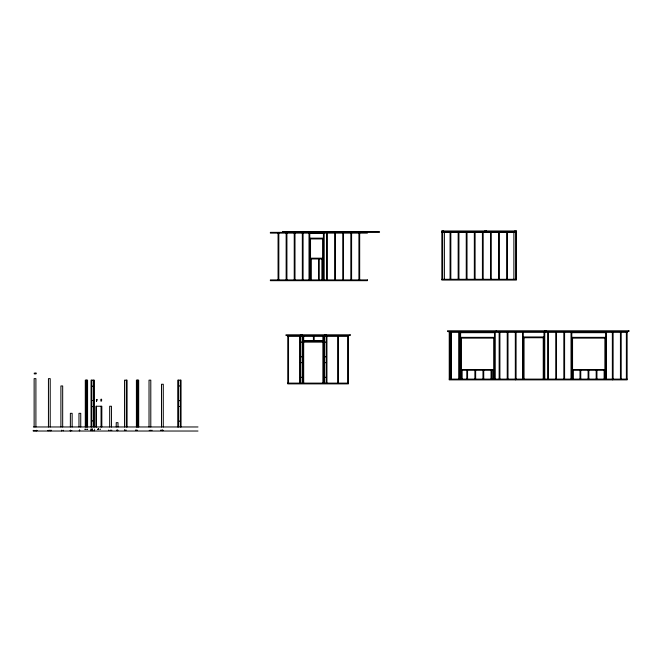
<?xml version="1.0" encoding="UTF-8"?>
<svg xmlns="http://www.w3.org/2000/svg" width="662" height="662" viewBox="0 0 662 662"><rect width="100%" height="100%" fill="white"/><g stroke="black" fill="none" stroke-linecap="round" stroke-linejoin="round"><path stroke-width="0.99" d="M49.129 430.283L48.98 430.739M91.637 429.175L92.283 429.125M516.401 230.972L514.639 231.725L514.639 230.972L516.401 231.725L441.86 231.725L443.631 230.972L443.631 231.725L441.86 230.972L441.86 280.051L516.401 280.051L516.401 230.972L441.86 230.972M86.59 429.208L87.012 429.406M441.86 232.486L516.401 232.486M309.775 233.487L323.412 233.487M309.775 238.163L323.412 238.163M309.775 238.924L323.412 238.924M310.528 258.188L322.659 258.188M310.528 258.95L322.659 258.95M441.86 279.298L516.401 279.298M449.241 332.307L627.129 332.307M460.611 332.68L494.473 332.68M571.794 332.68L605.656 332.68M287.763 336.313L348.411 336.313M523.278 336.975L543.999 336.975M460.611 337.355L494.473 337.355M571.794 337.355L605.656 337.355M523.278 337.736L543.999 337.736M460.611 338.117L494.473 338.117M571.794 338.117L605.656 338.117M302.923 340.607L323.644 340.607M302.923 341.369L323.644 341.369M300.399 342.122L302.17 342.122M302.923 342.122L323.644 342.122M324.405 342.122L326.176 342.122M300.399 356.81L302.17 356.81M324.405 356.81L326.176 356.81M300.399 362.627L302.17 362.627M324.405 362.627L326.176 362.627M461.373 369.512L493.72 369.512M572.556 369.512L604.894 369.512M461.373 370.273L493.72 370.273M572.556 370.273L604.894 370.273M300.399 377.315L302.17 377.315M324.405 377.315L326.176 377.315M449.241 379.111L627.129 379.111M287.763 383.124L348.411 383.124M178.517 385.963L180.287 385.963M91.836 386.219L93.599 386.219M137.158 386.219L137.919 386.219M91.836 400.527L93.599 400.527M137.158 400.527L137.919 400.527M178.517 400.651L180.287 400.651M178.517 406.46L180.287 406.46M91.836 406.592L93.599 406.592M137.158 406.592L137.919 406.592M91.836 420.9L93.599 420.9M137.158 420.9L137.919 420.9M178.517 421.148L180.287 421.148M33.365 426.965L197.988 426.965M87.574 429.059L87.641 429.564M90.777 429.042L90.644 429.489M91.869 429.059L91.927 429.489M92.283 429.059L92.283 429.489M98.497 429.05L98.564 429.555M98.853 429.05L98.919 429.555M100.326 429.05L100.326 429.555M85.613 429.199L85.837 429.564M94.649 429.489L94.649 429.166M84.959 429.564L84.959 429.059L85.381 429.431M126.037 429.903L126.037 430.416M110.347 430.06L110.289 430.565M111.696 430.06L111.762 430.565M116.926 430.565L116.992 430.06M117.869 430.06L117.935 430.565M91.828 430.192L91.894 430.705M92.374 430.192L92.374 430.705M116.926 430.126L117.083 430.705M117.48 430.192L117.538 430.705M135.702 430.093L135.702 430.54M135.975 430.093L136.033 430.598M150.307 430.134L150.373 430.639M151.896 430.134L151.896 430.639M162.281 430.209L162.339 430.714M33.249 430.325L33.282 430.83M63.502 430.267L63.502 430.772M70.66 430.283L70.66 430.788M79.332 430.308L79.399 430.681M94.062 430.333L94.062 430.838M35.773 430.466L35.839 430.797M36.849 430.466L37.163 430.614M47.978 430.374L47.565 430.739M50.527 430.374L50.593 430.705M124.365 430.416L124.837 430.01M108.75 430.565L108.742 430.06L108.634 430.507M48.607 430.739L48.607 430.416M149.289 430.639L149.289 430.317M34.399 430.83L34.225 430.424M33.224 431.028L197.988 431.028M163.365 430.573L163.233 430.466M627.129 331.546L627.129 379.872L449.241 379.872L449.241 331.546M626.376 332.307L626.376 379.111M621.196 332.307L621.196 379.111M620.435 332.307L620.435 379.111M613.111 332.307L613.111 379.111M612.731 331.546L612.731 332.307M612.731 379.111L612.731 379.872M612.35 332.307L612.35 379.111M606.409 332.307L606.409 379.111M605.656 332.307L605.656 379.111M604.894 338.117L604.894 379.111M604.141 370.273L604.141 379.111M596.934 370.273L596.934 379.111M596.181 370.273L596.181 379.111M588.849 370.273L588.849 379.111M588.096 370.273L588.096 379.111M580.764 370.273L580.764 379.111M580.003 370.273L580.003 379.111M573.309 370.273L573.309 379.111M572.556 338.117L572.556 379.111M571.794 332.307L571.794 379.111M571.033 332.307L571.033 379.111M564.595 332.307L564.595 379.111M563.834 332.307L563.834 379.111M556.51 332.307L556.51 379.111M555.749 332.307L555.749 379.111M548.417 332.307L548.417 379.111M547.664 332.307L547.664 379.111M544.76 332.307L544.76 379.111M543.999 332.307L543.999 379.111M543.245 337.736L543.245 379.111M524.039 337.736L524.039 379.111M523.278 332.307L523.278 379.111M522.525 332.307L522.525 379.111M516.079 332.307L516.079 379.111M515.648 232.486L515.648 279.298M515.698 331.546L515.698 332.307M515.698 379.111L515.698 379.872M515.317 332.307L515.317 379.111M513.878 232.486L513.878 279.298M507.994 332.307L507.994 379.111M507.431 232.486L507.431 279.298M507.233 332.307L507.233 379.111M506.678 232.486L506.678 279.298M499.909 332.307L499.909 379.111M499.347 232.486L499.347 279.298M499.148 332.307L499.148 379.111M498.594 232.486L498.594 279.298M496.243 330.785L496.243 331.546M495.234 332.307L495.234 379.111M494.473 332.307L494.473 379.111M493.72 338.117L493.72 379.111M492.958 370.273L492.958 379.111M491.825 370.273L491.825 379.111M491.262 232.486L491.262 279.298M491.063 370.273L491.063 379.111M490.501 232.486L490.501 279.298M483.732 370.273L483.732 379.111M483.177 232.486L483.177 279.298M482.979 370.273L482.979 379.111M482.416 232.486L482.416 279.298M475.647 370.273L475.647 379.111M475.093 232.486L475.093 279.298M474.894 370.273L474.894 379.111M474.331 232.486L474.331 279.298M467.562 370.273L467.562 379.111M467.008 232.486L467.008 279.298M466.809 370.273L466.809 379.111M466.247 232.486L466.247 279.298M462.134 370.273L462.134 379.111M461.373 338.117L461.373 379.111M460.611 332.307L460.611 379.111M459.858 332.307L459.858 379.111M459.478 332.307L459.478 379.111M458.923 232.486L458.923 279.298M458.716 332.307L458.716 379.111M458.162 232.486L458.162 279.298M451.393 332.307L451.393 379.111M450.83 232.486L450.83 279.298M450.632 332.307L450.632 379.111M450.077 232.486L450.077 279.298M450.003 332.307L450.003 379.111M444.392 232.486L444.392 279.298M442.621 232.486L442.621 279.298M367.385 232.354L367.385 233.107L270.361 233.107L270.361 232.354L379.516 232.354L379.516 231.592L282.492 231.592L282.492 232.354M359.681 233.107L359.681 279.918M358.928 233.107L358.928 279.918M351.596 233.107L351.596 279.918M350.835 233.107L350.835 279.918M348.411 335.56L348.411 383.877L287.763 383.877L287.763 335.56M347.649 336.313L347.649 383.124M343.512 233.107L343.512 279.918M342.75 233.107L342.75 279.918M338.423 336.313L338.423 383.124M337.67 336.313L337.67 383.124M335.427 233.107L335.427 279.918M334.666 233.107L334.666 279.918M327.342 233.107L327.342 279.918M326.929 336.313L326.929 383.124M326.581 233.107L326.581 279.918M326.176 336.313L326.176 383.124M324.405 336.313L324.405 383.124M324.173 233.107L324.173 279.918M323.644 336.313L323.644 383.124M323.412 233.107L323.412 279.918M322.89 336.313L322.89 340.607M322.89 342.122L322.89 383.124M322.659 238.924L322.659 279.918M321.897 258.95L321.897 279.918M319.25 258.95L319.25 279.918M318.496 258.95L318.496 279.918M314.169 336.313L314.169 340.607M313.407 336.313L313.407 340.607M311.289 258.95L311.289 279.918M310.528 238.924L310.528 279.918M309.775 233.107L309.775 279.918M309.013 233.107L309.013 279.918M303.684 336.313L303.684 340.607M303.684 342.122L303.684 383.124M303.08 233.107L303.08 279.918M302.923 336.313L302.923 383.124M302.327 233.107L302.327 279.918M302.17 336.313L302.17 383.124M300.399 336.313L300.399 383.124M299.638 336.313L299.638 383.124M294.995 233.107L294.995 279.918M294.234 233.107L294.234 279.918M288.524 336.313L288.524 383.124M286.911 233.107L286.911 279.918M286.149 233.107L286.149 279.918M278.826 233.107L278.826 279.918M278.065 233.107L278.065 279.918M181.04 426.965L181.04 380.154L177.755 380.154L177.755 426.965M180.287 380.154L180.287 426.965M178.517 380.154L178.517 426.965M163.274 426.965L163.274 384.258L161.503 384.258L161.503 426.965M161.751 430.259L161.751 430.532M150.795 426.965L150.795 380.154L149.024 380.154L149.024 426.965M138.681 426.965L138.681 380.154L136.405 380.154L136.405 426.965M137.919 380.154L137.919 426.965M137.158 380.154L137.158 426.965M127.071 426.965L127.071 380.154L124.539 380.154L124.539 426.965M126.31 380.154L126.31 426.965M124.663 430.416L124.729 429.903L124.572 430.416M118.001 426.965L118.001 422.662L116.231 422.662L116.231 426.965M111.448 426.965L111.448 406.245L109.677 406.245L109.677 426.965M101.824 426.965L101.824 406.245L96.007 406.245L96.007 426.965M101.063 406.245L101.063 426.965M98.108 429.05L98.108 429.555M96.387 406.245L96.387 426.965M94.36 426.965L94.36 380.154L91.075 380.154L91.075 426.965M93.599 380.154L93.599 426.965M91.836 380.154L91.836 426.965M90.744 430.383L90.752 430.664M87.574 426.965L87.574 380.154L85.299 380.154L85.299 426.965M86.813 380.154L86.813 426.965M86.06 380.154L86.06 426.965M80.739 426.965L80.739 413.32L78.968 413.32L78.968 426.965M79.647 430.168L79.556 430.681M72.141 426.965L72.141 413.32L70.371 413.32L70.371 426.965M71.777 430.466L71.786 430.739M62.675 426.965L62.675 385.963L60.904 385.963L60.904 426.965M50.213 426.965L50.213 378.639L48.45 378.639L48.45 426.965M49.154 430.234L49.154 430.739M35.905 426.965L35.905 378.639L34.134 378.639L34.134 426.965M307.251 231.592L305.48 232.354L305.48 231.592L307.251 232.354L307.251 231.592M341.112 231.592L339.341 232.354L339.341 231.592L341.112 232.354L341.112 231.592M486.338 230.972L484.567 231.725L484.567 230.972L486.338 231.725L486.338 230.972M302.17 334.798L300.399 335.56L300.399 334.798L302.17 335.56L302.17 334.798M326.176 334.798L324.405 335.56L324.405 334.798L326.176 335.56L326.176 334.798M546.522 330.785L544.76 331.546L544.76 330.785L546.522 331.546L546.522 330.785M367.385 279.918L270.361 279.918L270.361 280.68L367.385 280.68L367.385 279.918M628.9 330.785L447.479 330.785L447.479 331.546L628.9 331.546L628.9 330.785M350.173 334.798L285.992 334.798L285.992 335.56L350.173 335.56L350.173 334.798M36.029 373.111L34.258 373.111L34.258 373.873L36.029 373.873L36.029 373.111M101.6 399.294L100.839 399.294L100.839 401.056L101.6 401.056L101.6 399.294M96.942 399.426L96.569 401.197L96.942 399.426M98.175 429.05L97.951 429.555L98.175 429.05M162.736 430.068L162.67 430.573L162.736 430.068M79.713 430.168L79.332 430.681L79.713 430.168M136.935 430.093L136.877 430.598L136.935 430.093M36.228 430.325L36.17 430.83L36.228 430.325M50.982 430.234L50.924 430.739L50.982 430.234M61.773 430.267L61.715 430.772L61.773 430.267M70.329 430.283L70.263 430.788L70.329 430.283M161.073 430.573L161.007 430.126L161.073 430.573"/></g></svg>
